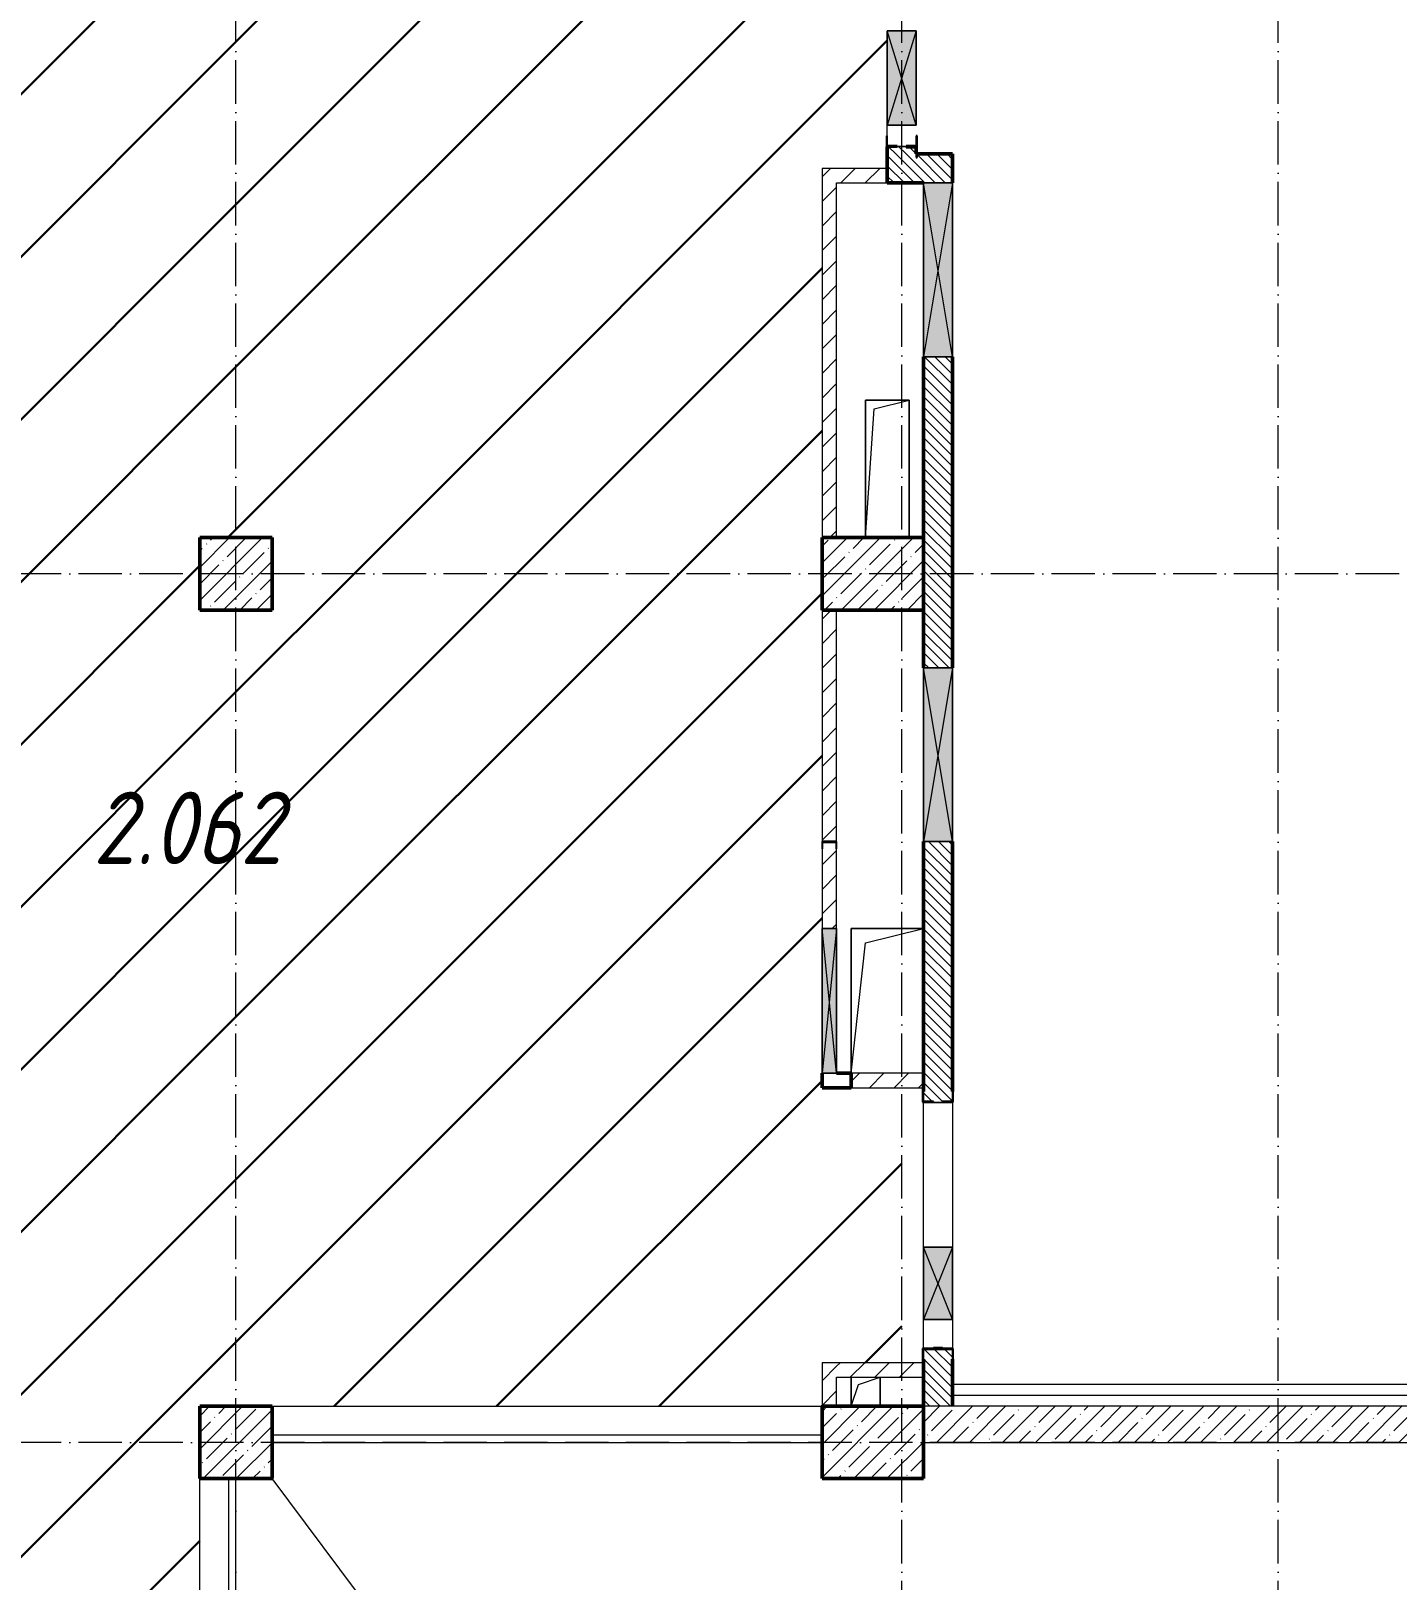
# Model space of a CAD drawing. Header units: millimetres. Extents: x 35697 to 388678, y -91946 to 171347.
# Drawn here: x 51695 to 61131, y 95245 to 105945 of the extents above; entities that cross this region are included whole.
import ezdxf

# ---------------------------------------------------------------- set-up
doc = ezdxf.new("R2010")
doc.units = ezdxf.units.MM
doc.linetypes.add('50_200_ШТРИХ_1Т_ш5_п1_п1_', pattern=[700, 500, -100, 0, -100])
for name, color, linetype, lineweight in [('2.1) ПГП окна 2.8 м', 5, 'Continuous', 30), ('3.1) ЖБ окна 1.2 м', 102, 'Continuous', 30), ('A-DETL-____-OTLN-4', 7, 'Continuous', 18), ('A-DETL-GENF-OTLN', 7, 'Continuous', 9), ('A-FLOR-____-OTLN', 7, 'Continuous', 9), ('A-GENM-____-MCUT', 7, 'Continuous', 25), ('A-GENM-____-OTLN', 7, 'Continuous', 9), ('A-GENM-____-OTLN-1', 7, 'Continuous', 25), ('A-GLAZ-____-OTLN', 7, 'Continuous', 9), ('A-WALL-____-MCUT-1', 7, 'Continuous', 9), ('A-WALL-____-MCUT-2', 7, 'Continuous', 50), ('A-WALL-____-PATT-1', 7, 'Continuous', 9), ('A-WALL-FNSH-MCUT-1', 7, 'Continuous', 9), ('I-WALL-____-OTLN', 7, 'Continuous', 9), ('S-COLS-____-MCUT', 7, 'Continuous', 50), ('S-COLS-____-OTLN', 7, 'Continuous', 9), ('S-GRID-____-OTLN-1', 7, '50_200_ШТРИХ_1Т_ш5_п1_п1_', 9), ('Марки помещений', 7, 'Continuous', 9)]:
    doc.layers.add(name, color=color, linetype=linetype, lineweight=lineweight)
doc.styles.add('ISOCPEUR_I_3', font='isocpeui.ttf', dxfattribs={"width": 0.85, "height": 2.2})
pattern_1 = [(45, (43259.71, 63713.66), (-84.8528, 84.8528), [])]
pattern_2 = [(135, (43259.71, 63713.66), (-35.35534, -35.35534), [])]

# ---------------------------------------------------------------- blocks, each defined once
blk = doc.blocks.new('BSC_Колонна _Прямоугольная - 500х500-25976076-АР1_План отверстий 2 этажа в осях 1-64_А-ГГ')
at = {"layer": 'S-COLS-____-OTLN'}
h = blk.add_hatch(dxfattribs=at)
h.set_pattern_fill('FP_26', color=256, style=0, pattern_type=2)
h.set_pattern_definition([(45, (-9850, -32481.04), (-114.04925, 114.04925), []), (45, (-9735.95, -32481.04), (-114.04925, 114.04925), [201.613, -40.323, 3.353, -36.97])])
h.paths.add_polyline_path([(-250, -250), (250, -250), (250, 250), (-250, 250)], flags=0)
at = {"layer": 'S-COLS-____-MCUT'}
for p, q in [((250, 250), (-250, 250)), ((-250, 250), (-250, -250)), ((250, -250), (250, 250)), ((-250, -250), (250, -250))]:
    blk.add_line(p, q, dxfattribs=at)
blk = doc.blocks.new('BSC_Колонна _Прямоугольная - 500х700-V4-АР1_План отверстий 2 этажа в осях 1-64_А-ГГ')
at = {"layer": 'S-COLS-____-OTLN'}
h = blk.add_hatch(dxfattribs=at)
h.set_pattern_fill('FP_30', color=256, style=0, pattern_type=2)
h.set_pattern_definition([(315, (-32481.04, 14250), (114.04925, 114.04925), []), (315, (-32481.04, 14135.95), (114.04925, 114.04925), [201.613, -40.323, 3.353, -36.97])])
h.paths.add_polyline_path([(-250, 350), (-250, -350), (250, -350), (250, 350)], flags=0)
at = {"layer": 'S-COLS-____-MCUT'}
for p, q in [((250, 350), (-250, 350)), ((-250, 350), (-250, -350)), ((250, -350), (250, 350)), ((-250, -350), (250, -350))]:
    blk.add_line(p, q, dxfattribs=at)
blk = doc.blocks.new('BSC_Колонна _Прямоугольная - 500х500-V74-АР1_План отверстий 2 этажа в осях 1-64_А-ГГ')
at = {"layer": 'S-COLS-____-OTLN'}
h = blk.add_hatch(dxfattribs=at)
h.set_pattern_fill('FP_103', color=256, style=0, pattern_type=2)
h.set_pattern_definition([(45, (-9850, -38481.04), (-114.04925, 114.04925), []), (45, (-9735.95, -38481.04), (-114.04925, 114.04925), [201.613, -40.323, 3.353, -36.97])])
h.paths.add_polyline_path([(-250, -250), (250, -250), (250, 250), (-250, 250)], flags=0)
at = {"layer": 'S-COLS-____-MCUT'}
for p, q in [((250, 250), (-250, 250)), ((-250, 250), (-250, -250)), ((250, -250), (250, 250)), ((-250, -250), (250, -250))]:
    blk.add_line(p, q, dxfattribs=at)
blk = doc.blocks.new('BSC_Колонна _Прямоугольная - 500х700-V109-АР1_План отверстий 2 этажа в осях 1-64_А-ГГ')
at = {"layer": 'S-COLS-____-OTLN'}
h = blk.add_hatch(dxfattribs=at)
h.set_pattern_fill('FP_138', color=256, style=0, pattern_type=2)
h.set_pattern_definition([(315, (-38481.04, 14250), (114.04925, 114.04925), []), (315, (-38481.04, 14135.95), (114.04925, 114.04925), [201.613, -40.323, 3.353, -36.97])])
h.paths.add_polyline_path([(-250, -350), (250, -350), (250, 350), (-250, 350), (-250, 124)], flags=0)
at = {"layer": 'S-COLS-____-MCUT'}
for p, q in [((250, 350), (-250, 350)), ((-250, 350), (-250, -350)), ((250, -350), (250, 350)), ((-250, -350), (250, -350))]:
    blk.add_line(p, q, dxfattribs=at)
blk = doc.blocks.new('154_Стойка_СКБ_Уголок - СМ-2480_200-28346303-АР1_План отверстий 2 этажа в осях 1-64_А-ГГ')
at = {"layer": 'A-GENM-____-MCUT'}
for p, q in [((125, 156), (125, 81)), ((200, 156), (125, 156)), ((131, 81), (131, 150)), ((131, 150), (200, 150)), ((200, 150), (200, 156)), ((125, 81), (131, 81)), ((131, 19), (125, 19)), ((125, 19), (125, -56)), ((131, -50), (131, 19)), ((125, -56), (200, -56)), ((200, -50), (131, -50)), ((200, -56), (200, -50))]:
    blk.add_line(p, q, dxfattribs=at)
blk = doc.blocks.new('Стойка_Влож_Полоса боковая - Полоса-28213942-АР1_План отверстий 2 этажа в осях 1-64_А-ГГ')
at = {"layer": 'A-GENM-____-OTLN'}
for p, q in [((-5, 60), (0, 60)), ((-5, -60), (-5, 60)), ((0, 31), (0, -31)), ((0, -60), (-5, -60))]:
    blk.add_line(p, q, dxfattribs=at)
blk = doc.blocks.new('Фахверк_СКБ_Уголок - 200_3960-28268576-АР1_План отверстий 2 этажа в осях 1-64_А-ГГ')
at = {"layer": 'A-GENM-____-MCUT'}
for p, q in [((200, 156), (125, 156)), ((125, 156), (125, 81)), ((131, 81), (131, 150)), ((131, 150), (200, 150)), ((200, 150), (200, 156)), ((125, 81), (131, 81)), ((131, 19), (125, 19)), ((125, 19), (125, -56)), ((131, -50), (131, 19)), ((125, -56), (200, -56)), ((200, -50), (131, -50)), ((200, -56), (200, -50))]:
    blk.add_line(p, q, dxfattribs=at)
blk = doc.blocks.new('154_Стойка_СКБ_Уголок - СМ-2480_200-28447058-АР1_План отверстий 2 этажа в осях 1-64_А-ГГ')
at = {"layer": 'A-GENM-____-MCUT'}
for p, q in [((125, 156), (125, 81)), ((200, 156), (125, 156)), ((131, 81), (131, 150)), ((131, 150), (200, 150)), ((200, 150), (200, 156)), ((125, 81), (131, 81)), ((131, 19), (125, 19)), ((125, 19), (125, -56)), ((131, -50), (131, 19)), ((125, -56), (200, -56)), ((200, -50), (131, -50)), ((200, -56), (200, -50))]:
    blk.add_line(p, q, dxfattribs=at)
blk = doc.blocks.new('Стойка_Влож_Полоса боковая - Полоса-28346330-АР1_План отверстий 2 этажа в осях 1-64_А-ГГ')
at = {"layer": 'A-GENM-____-OTLN'}
for p, q in [((-5, -31), (-5, 31)), ((0, 31), (0, -31))]:
    blk.add_line(p, q, dxfattribs=at)
blk = doc.blocks.new('Стойка_Влож_Уголок - Уголок-28346305-АР1_План отверстий 2 этажа в осях 1-64_А-ГГ')
at = {"layer": 'A-GENM-____-MCUT'}
for p, q in [((75, 75), (0, 75)), ((0, 0), (6, 0)), ((6, 69), (75, 69)), ((6, 0), (6, 69)), ((75, 69), (75, 75))]:
    blk.add_line(p, q, dxfattribs=at)
blk = doc.blocks.new('154_Фахверк_СКБ_Швеллер - Тип_100_3960-28318856-АР1_План отверстий 2 этажа в осях 1-64_А-ГГ')
at = {"layer": 'A-GENM-____-MCUT'}
for p, q in [((175, 50), (125, 50)), ((125, 50), (125, -50)), ((128, 47), (175, 47)), ((128, -47), (128, 47)), ((175, 47), (175, 50)), ((125, -50), (175, -50)), ((175, -47), (128, -47)), ((175, -50), (175, -47))]:
    blk.add_line(p, q, dxfattribs=at)
blk = doc.blocks.new('AR_Отверстие прямоугольное _в плите_ - AR_Отверстие прямоугольное _в плите_-30553070-АР1_План отверстий 2 этажа в осях 1-64_А-ГГ')
at = {"layer": 'A-GENM-____-OTLN'}
for p, q in [((150, 475), (-150, 475)), ((-150, 475), (-150, -475)), ((-90, 415), (150, 475)), ((150, -475), (150, 475)), ((-150, -475), (-90, 415))]:
    blk.add_line(p, q, dxfattribs=at)
blk = doc.blocks.new('AR_Отверстие прямоугольное _в плите_ - AR_Отверстие прямоугольное _в плите_-V190-АР1_План отверстий 2 этажа в осях 1-64_А-ГГ')
at = {"layer": 'A-GENM-____-OTLN'}
for p, q in [((-100, 100), (-100, -100)), ((-100, -100), (-50, 50)), ((-50, 50), (100, 100)), ((100, -100), (100, 100))]:
    blk.add_line(p, q, dxfattribs=at)
blk = doc.blocks.new('AR_Отверстие прямоугольное _в плите_ - AR_Отверстие прямоугольное _в плите_-V191-АР1_План отверстий 2 этажа в осях 1-64_А-ГГ')
at = {"layer": 'A-GENM-____-OTLN'}
for p, q in [((250, 500), (-250, 500)), ((-250, 500), (-250, -500)), ((-150, 400), (250, 500)), ((-250, -500), (-150, 400))]:
    blk.add_line(p, q, dxfattribs=at)
blk = doc.blocks.new('AR_Отверстие прямоугольное _в стене_ - AR_Отверстие прямоугольное _в стене__ОВ-36896535-АР1_План отверстий 2 этажа в осях 1-64_А-ГГ')
at = {"layer": 'A-GLAZ-____-OTLN'}
blk.add_hatch(color=256, dxfattribs=at).paths.add_polyline_path([(600, -100), (600, 100), (-600, 100), (-600, -100)], flags=0)
at = {"layer": 'A-DETL-GENF-OTLN'}
for p, q in [((-600, -100), (-600, 100)), ((-600, 100), (600, 100)), ((600, 100), (-600, -100)), ((-600, 100), (600, -100)), ((600, 100), (-600, 100)), ((-600, 100), (-600, -100)), ((600, 100), (600, -100)), ((600, -100), (600, 100)), ((600, -100), (-600, -100)), ((-600, -100), (600, -100))]:
    blk.add_line(p, q, dxfattribs=at)
blk = doc.blocks.new('AR_Отверстие прямоугольное _в стене__БезПР - AR_Отверстие прямоугольное _в стене__БезПР-36788778-АР1_План отверстий 2 этажа в осях 1-64_А-ГГ')
at = {"layer": 'A-GLAZ-____-OTLN'}
blk.add_hatch(color=256, dxfattribs=at).paths.add_polyline_path([(325, -100), (325, 100), (-325, 100), (-325, -100), (-110, -100)], flags=0)
at = {"layer": 'A-DETL-GENF-OTLN'}
for p, q in [((-325, -100), (-325, 100)), ((-325, 100), (325, 100)), ((325, 100), (-325, -100)), ((-325, 100), (325, -100)), ((325, 100), (-325, 100)), ((-325, 100), (-325, -100)), ((325, 100), (325, -100)), ((325, -100), (325, 100)), ((325, -100), (-325, -100)), ((-325, -100), (325, -100))]:
    blk.add_line(p, q, dxfattribs=at)
at = {"layer": 'A-GLAZ-____-OTLN'}
blk.add_line((325, 100), (-325, 100), dxfattribs=at)
blk = doc.blocks.new('AR_Отверстие прямоугольное _в стене_ - AR_Отверстие прямоугольное _в стене__ОВ-36897900-АР1_План отверстий 2 этажа в осях 1-64_А-ГГ')
at = {"layer": 'A-GLAZ-____-OTLN'}
blk.add_hatch(color=256, dxfattribs=at).paths.add_polyline_path([(500, -50), (500, 50), (-500, 50), (-500, -50), (395, -50)], flags=0)
at = {"layer": 'A-DETL-GENF-OTLN'}
for p, q in [((-500, -50), (-500, 50)), ((-500, 50), (500, 50)), ((500, 50), (-500, -50)), ((-500, 50), (500, -50)), ((500, 50), (-500, 50)), ((-500, 50), (-500, -50)), ((500, 50), (500, -50)), ((500, -50), (500, 50)), ((500, -50), (-500, -50)), ((-500, -50), (500, -50))]:
    blk.add_line(p, q, dxfattribs=at)
blk = doc.blocks.new('AR_Отверстие прямоугольное _в стене__БезПР - AR_Отверстие прямоугольное _в стене__БезПР-36789077-АР1_План отверстий 2 этажа в осях 1-64_А-ГГ')
at = {"layer": 'A-GLAZ-____-OTLN'}
blk.add_hatch(color=256, dxfattribs=at).paths.add_polyline_path([(600, -100), (600, 100), (-600, 100), (-600, -100), (285, -100)], flags=0)
at = {"layer": 'A-DETL-GENF-OTLN'}
for p, q in [((-600, -100), (-600, 100)), ((-600, 100), (600, 100)), ((600, 100), (-600, -100)), ((-600, 100), (600, -100)), ((600, 100), (-600, 100)), ((-600, 100), (-600, -100)), ((600, 100), (600, -100)), ((600, -100), (600, 100)), ((600, -100), (-600, -100)), ((-600, -100), (600, -100))]:
    blk.add_line(p, q, dxfattribs=at)
at = {"layer": 'A-GLAZ-____-OTLN'}
blk.add_line((600, 100), (-600, 100), dxfattribs=at)
blk = doc.blocks.new('AR_Отверстие прямоугольное _в стене__БезПР - AR_Отверстие прямоугольное _в стене__БезПР-36789146-АР1_План отверстий 2 этажа в осях 1-64_А-ГГ')
at = {"layer": 'A-GLAZ-____-OTLN'}
blk.add_hatch(color=256, dxfattribs=at).paths.add_polyline_path([(250, -100), (250, 100), (-250, 100), (-250, -100)], flags=0)
at = {"layer": 'A-DETL-GENF-OTLN'}
for p, q in [((-250, -100), (-250, 100)), ((-250, 100), (250, 100)), ((250, 100), (-250, -100)), ((-250, 100), (250, -100)), ((250, 100), (-250, 100)), ((-250, 100), (-250, -100)), ((250, 100), (250, -100)), ((250, -100), (250, 100)), ((250, -100), (-250, -100)), ((-250, -100), (250, -100))]:
    blk.add_line(p, q, dxfattribs=at)
at = {"layer": 'A-GLAZ-____-OTLN'}
blk.add_line((250, 100), (-250, 100), dxfattribs=at)
blk = doc.blocks.new('BSC_Колонна _Прямоугольная1 - 200х100 _металл_-35191705-АР1_План отверстий 2 этажа в осях 1-64_А-ГГ')
at = {"layer": 'S-COLS-____-MCUT'}
for p, q in [((100, 50), (-100, 50)), ((-100, 50), (-100, -50)), ((100, -50), (100, 50)), ((-100, -50), (0, -50))]:
    blk.add_line(p, q, dxfattribs=at)
blk = doc.blocks.new('2этаж')
at = {"layer": 'S-GRID-____-OTLN-1', "color": 251, "ltscale": 0.6, "true_color": 0x636466}
for p, q in [((-5741.7, 454533.3), (-5741.7, 508896.9)), ((-1141.7, 454533.3), (-1141.7, 508896.9)), ((1458.3, 454533.3), (1458.3, 508896.9)), ((11116.1, 497497), (-20260.4, 497497)), ((11116.1, 491497), (-20260.4, 491497))]:
    blk.add_line(p, q, dxfattribs=at)

msp = doc.modelspace()

# ---------------------------------------------------------------- hatches: boundary and pattern name
at = {"layer": '2.1) ПГП окна 2.8 м'}
h = msp.add_hatch(dxfattribs=at)
h.set_pattern_fill('ANSI31', color=5, scale=250)
h.paths.add_polyline_path([(53110, 107445), (52860, 107445), (52860, 107695), (48860, 107695), (48860, 107445), (48860, 106745), (48710, 106745), (48710, 104945), (48860, 104945), (48860, 102445), (48860, 102195), (52860, 102195), (52860, 102445), (53110, 102445)])
h = msp.add_hatch(dxfattribs=at)
h.set_pattern_fill('ANSI31', color=5, scale=250)
h.paths.add_polyline_path([(57610, 107545), (57610, 107695), (53360, 107695), (53360, 107445), (53110, 107445), (53110, 102445), (53360, 102445), (53360, 102195), (57160, 102195), (57160, 102445), (57160, 104995), (57610, 104995), (57610, 105145), (57604, 105145), (57604, 105220), (57610, 105295), (57610, 105945), (57610, 106045), (57604, 106045), (57604, 106120)])
h = msp.add_hatch(dxfattribs=at)
h.set_pattern_fill('ANSI31', color=5, scale=250)
h.paths.add_polyline_path([(53110, 101945), (52860, 101945), (52860, 102195), (48860, 102195), (48860, 101945), (48860, 99445), (48860, 98945), (48860, 98720), (48866, 98720), (48866, 98645), (48866, 98570), (48860, 98270), (48710, 98270), (48710, 97751), (48729, 97751), (48791, 97750), (48791, 97751), (48860, 97751), (48860, 97820), (48866, 97820), (48866, 97745), (48866, 97670), (48860, 96445), (48860, 96195), (52860, 96195), (52860, 96445), (53110, 96445)])
h = msp.add_hatch(dxfattribs=at)
h.set_pattern_fill('ANSI31', color=5, scale=250)
h.paths.add_polyline_path([(57160, 99745), (57160, 100295), (57160, 100345), (57160, 101945), (57160, 102195), (53360, 102195), (53360, 101945), (53110, 101945), (53110, 96445), (53360, 96445), (57160, 96445), (57160, 96745), (57710, 96745), (57710, 98645), (57360, 98645), (57160, 98645), (57160, 98745)])
h = msp.add_hatch(dxfattribs=at)
h.set_pattern_fill('ANSI31', color=5, scale=250)
h.paths.add_polyline_path([(52860, 95945), (52860, 96195), (48860, 96195), (48860, 95945), (48860, 95620), (48866, 95620), (48866, 95545), (48860, 95270), (48860, 94870), (48860, 93920), (48866, 93920), (48866, 93851), (48866, 93845), (48866, 93770), (48860, 93570), (48860, 93020), (48860, 90445), (48860, 90195), (52160, 90195), (52160, 90445), (52860, 90445)])
at = {"layer": 'A-WALL-____-PATT-1'}
h = msp.add_hatch(dxfattribs=at)
h.set_pattern_fill('FP_6', color=256, style=0, pattern_type=2)
h.set_pattern_definition(pattern_2)
h.paths.add_polyline_path([(57650, 105095), (57810, 105095), (57810, 105145), (57610, 105145), (57610, 105095)], flags=0)
h.paths.add_polyline_path([(57741, 106045), (57741, 106051), (57810, 106051), (57810, 107545), (57610, 107545), (57611, 106051), (57679, 106051), (57679, 106045)], flags=0)
h = msp.add_hatch(dxfattribs=at)
h.set_pattern_fill('FP_6', color=256, style=0, pattern_type=2)
h.set_pattern_definition(pattern_2)
h.paths.add_polyline_path([(57860, 104895), (58060, 104895), (58060, 105095), (57610, 105095), (57610, 104895)], flags=0)
h = msp.add_hatch(dxfattribs=at)
h.set_pattern_fill('FP_4', color=256, style=0, pattern_type=2)
h.set_pattern_definition(pattern_1)
h.paths.add_polyline_path([(57160, 102445), (57260, 102445), (57260, 104995), (57160, 104995)], flags=0)
h = msp.add_hatch(dxfattribs=at)
h.set_pattern_fill('FP_4', color=256, style=0, pattern_type=2)
h.set_pattern_definition(pattern_1)
h.paths.add_polyline_path([(57610, 104895), (57610, 104995), (57260, 104995), (57260, 104895), (57386, 104895)], flags=0)
h = msp.add_hatch(dxfattribs=at)
h.set_pattern_fill('FP_6', color=256, style=0, pattern_type=2)
h.set_pattern_definition(pattern_2)
h.paths.add_polyline_path([(57860, 96445), (58060, 96445), (58060, 96839), (57991, 96839), (57991, 96845), (57929, 96845), (57929, 96839), (57860, 96839), (57860, 96770)], flags=0)
h.paths.add_polyline_path([(57991, 98545), (57991, 98551), (58060, 98551), (58060, 100345), (57860, 100345), (57860, 98551), (57929, 98551), (57929, 98545)], flags=0)
h.paths.add_polyline_path([(58060, 101545), (58060, 103695), (57860, 103695), (57860, 101545), (57954, 101545)], flags=0)
h = msp.add_hatch(dxfattribs=at)
h.set_pattern_fill('FP_4', color=256, style=0, pattern_type=2)
h.set_pattern_definition(pattern_1)
h.paths.add_polyline_path([(57160, 99745), (57260, 99745), (57260, 100295), (57257, 100295), (57257, 100342), (57163, 100342), (57163, 100295), (57160, 100295)], flags=0)
h.paths.add_polyline_path([(57260, 100345), (57260, 101945), (57160, 101945), (57160, 100345), (57257, 100345)], flags=0)
h = msp.add_hatch(dxfattribs=at)
h.set_pattern_fill('FP_4', color=256, style=0, pattern_type=2)
h.set_pattern_definition(pattern_1)
h.paths.add_polyline_path([(57860, 98645), (57860, 98745), (57360, 98745), (57360, 98645), (57386, 98645)], flags=0)
h = msp.add_hatch(dxfattribs=at)
h.set_pattern_fill('FP_4', color=256, style=0, pattern_type=2)
h.set_pattern_definition(pattern_1)
h.paths.add_polyline_path([(57260, 96445), (57260, 96745), (57160, 96745), (57160, 96445)], flags=0)
h = msp.add_hatch(dxfattribs=at)
h.set_pattern_fill('FP_4', color=256, style=0, pattern_type=2)
h.set_pattern_definition(pattern_1)
h.paths.add_polyline_path([(57860, 96645), (57860, 96745), (57260, 96745), (57260, 96645), (57386, 96645)], flags=0)
h = msp.add_hatch(dxfattribs=at)
h.set_pattern_fill('FP_25', color=256, style=0, pattern_type=2)
h.set_pattern_definition([(45, (43259.71, 63713.66), (-114.04925, 114.04925), []), (45, (43373.76, 63713.66), (-114.04925, 114.04925), [201.612, -40.322, 3.353, -36.97])])
h.paths.add_polyline_path([(66110, 96195), (66110, 96445), (57860, 96445), (57860, 96195), (64456, 96195)], flags=0)

# ---------------------------------------------------------------- linework, layer by layer
at = {"layer": 'A-DETL-____-OTLN-4'}
for p, q in [((65810, 96595), (58060, 96595)), ((65735, 96520), (58060, 96520)), ((57473, 90445), (53360, 95945))]:
    msp.add_line(p, q, dxfattribs=at)
at = {"layer": 'A-FLOR-____-OTLN'}
for p, q in [((57460, 103395), (57760, 103395)), ((57460, 102445), (57460, 103395)), ((57760, 103395), (57760, 102445)), ((57360, 99745), (57860, 99745)), ((57360, 98745), (57360, 99745)), ((57360, 96445), (57360, 96645)), ((57560, 96645), (57560, 96445)), ((53360, 96195), (57160, 96195)), ((53110, 90445), (53110, 95945))]:
    msp.add_line(p, q, dxfattribs=at)
at = {"layer": 'A-WALL-____-MCUT-1'}
for p, q in [((66110, 96445), (57860, 96445)), ((57860, 96195), (66110, 96195))]:
    msp.add_line(p, q, dxfattribs=at)
at = {"layer": 'A-WALL-____-MCUT-2'}
for p, q in [((57610, 105145), (57610, 104895)), ((57810, 105095), (57810, 105145)), ((58060, 105095), (57810, 105095)), ((58060, 104895), (58060, 105095)), ((57610, 104895), (57860, 104895)), ((57860, 103695), (57860, 102445)), ((58060, 101545), (58060, 103695)), ((57860, 101945), (57860, 101545)), ((57860, 100345), (57860, 98620)), ((58060, 98620), (58060, 100345)), ((57991, 96845), (57929, 96845)), ((57860, 96770), (57860, 96445)), ((58060, 96445), (58060, 96770))]:
    msp.add_line(p, q, dxfattribs=at)
at = {"layer": 'A-WALL-FNSH-MCUT-1'}
for p, q in [((57160, 104995), (57160, 102445)), ((57610, 104995), (57160, 104995)), ((57260, 102445), (57260, 104895)), ((57260, 104895), (57610, 104895)), ((57160, 101945), (57160, 100345)), ((57260, 100345), (57260, 101945)), ((57160, 100295), (57160, 99745)), ((57260, 99745), (57260, 100295)), ((57860, 98745), (57360, 98745)), ((57860, 98645), (57860, 98745)), ((57360, 98645), (57860, 98645)), ((57860, 96745), (57160, 96745)), ((57160, 96745), (57160, 96445)), ((57260, 96645), (57860, 96645)), ((57260, 96445), (57260, 96645))]:
    msp.add_line(p, q, dxfattribs=at)
at = {"layer": 'I-WALL-____-OTLN'}
for p, q in [((57610, 105220), (57610, 105295)), ((57860, 97545), (57860, 98545)), ((58060, 98545), (58060, 97545)), ((57860, 96845), (57860, 97045)), ((58060, 97045), (58060, 96845)), ((53360, 96445), (57160, 96445)), ((57160, 96245), (53360, 96245)), ((52860, 90445), (52860, 95945)), ((53060, 95945), (53060, 90445))]:
    msp.add_line(p, q, dxfattribs=at)

# ---------------------------------------------------------------- block references
at = {"layer": '3.1) ЖБ окна 1.2 м'}
msp.add_blockref('2этаж', (58851, -395302), dxfattribs=at)
at = {"layer": 'A-GENM-____-OTLN'}
for name, p, rotation in [('Стойка_Влож_Полоса боковая - Полоса-28346330-АР1_План отверстий 2 этажа в осях 1-64_А-ГГ', (57710, 105145), 270.0000000000007), ('Стойка_Влож_Уголок - Уголок-28346305-АР1_План отверстий 2 этажа в осях 1-64_А-ГГ', (57741, 105145), 270.0000000000007), ('Стойка_Влож_Полоса боковая - Полоса-28213942-АР1_План отверстий 2 этажа в осях 1-64_А-ГГ', (57960, 98545), 90.00000000000072)]:
    msp.add_blockref(name, p, dxfattribs=dict(at, rotation=rotation))
for name, p in [('AR_Отверстие прямоугольное _в плите_ - AR_Отверстие прямоугольное _в плите_-30553070-АР1_План отверстий 2 этажа в осях 1-64_А-ГГ', (57610, 102920)), ('AR_Отверстие прямоугольное _в плите_ - AR_Отверстие прямоугольное _в плите_-V191-АР1_План отверстий 2 этажа в осях 1-64_А-ГГ', (57610, 99245)), ('AR_Отверстие прямоугольное _в плите_ - AR_Отверстие прямоугольное _в плите_-V190-АР1_План отверстий 2 этажа в осях 1-64_А-ГГ', (57460, 96545))]:
    msp.add_blockref(name, p, dxfattribs=at)
at = {"layer": 'A-GENM-____-OTLN-1'}
for name, p, rotation in [('154_Стойка_СКБ_Уголок - СМ-2480_200-28447058-АР1_План отверстий 2 этажа в осях 1-64_А-ГГ', (57760, 105020), 90.00000000000071), ('154_Фахверк_СКБ_Швеллер - Тип_100_3960-28318856-АР1_План отверстий 2 этажа в осях 1-64_А-ГГ', (57210, 100470), 269.9999999999999), ('154_Стойка_СКБ_Уголок - СМ-2480_200-28346303-АР1_План отверстий 2 этажа в осях 1-64_А-ГГ', (58010, 98420), 90.00000000000071), ('Фахверк_СКБ_Уголок - 200_3960-28268576-АР1_План отверстий 2 этажа в осях 1-64_А-ГГ', (57910, 96970), 270.0000000000007)]:
    msp.add_blockref(name, p, dxfattribs=dict(at, rotation=rotation))
at = {"layer": 'A-GLAZ-____-OTLN'}
for name, p, rotation in [('AR_Отверстие прямоугольное _в стене__БезПР - AR_Отверстие прямоугольное _в стене__БезПР-36788778-АР1_План отверстий 2 этажа в осях 1-64_А-ГГ', (57710, 105620), 270.0000000000007), ('AR_Отверстие прямоугольное _в стене__БезПР - AR_Отверстие прямоугольное _в стене__БезПР-36789077-АР1_План отверстий 2 этажа в осях 1-64_А-ГГ', (57960, 104295), 270.0000000000007), ('AR_Отверстие прямоугольное _в стене_ - AR_Отверстие прямоугольное _в стене__ОВ-36896535-АР1_План отверстий 2 этажа в осях 1-64_А-ГГ', (57960, 100945), 270.0000000000007), ('AR_Отверстие прямоугольное _в стене_ - AR_Отверстие прямоугольное _в стене__ОВ-36897900-АР1_План отверстий 2 этажа в осях 1-64_А-ГГ', (57210, 99245), 269.9999999999999), ('AR_Отверстие прямоугольное _в стене__БезПР - AR_Отверстие прямоугольное _в стене__БезПР-36789146-АР1_План отверстий 2 этажа в осях 1-64_А-ГГ', (57960, 97295), 270.0000000000007)]:
    msp.add_blockref(name, p, dxfattribs=dict(at, rotation=rotation))
at = {"layer": 'S-COLS-____-OTLN'}
for name, p in [('BSC_Колонна _Прямоугольная - 500х500-V74-АР1_План отверстий 2 этажа в осях 1-64_А-ГГ', (53110, 102195)), ('BSC_Колонна _Прямоугольная - 500х500-25976076-АР1_План отверстий 2 этажа в осях 1-64_А-ГГ', (53110, 96195))]:
    msp.add_blockref(name, p, dxfattribs=at)
for name, p, rotation in [('BSC_Колонна _Прямоугольная - 500х700-V109-АР1_План отверстий 2 этажа в осях 1-64_А-ГГ', (57510, 102195), 89.9999999999999), ('BSC_Колонна _Прямоугольная1 - 200х100 _металл_-35191705-АР1_План отверстий 2 этажа в осях 1-64_А-ГГ', (57260, 98695), 180), ('BSC_Колонна _Прямоугольная - 500х700-V4-АР1_План отверстий 2 этажа в осях 1-64_А-ГГ', (57510, 96195), 89.9999999999999)]:
    msp.add_blockref(name, p, dxfattribs=dict(at, rotation=rotation))

# ---------------------------------------------------------------- texts
at = {"layer": 'Марки помещений', "insert": (52123, 100690), "char_height": 500, "width": 785.65, "attachment_point": 1, "style": 'ISOCPEUR_I_3'}
msp.add_mtext('2.062', dxfattribs=at)

doc.saveas('drawing.dxf')
